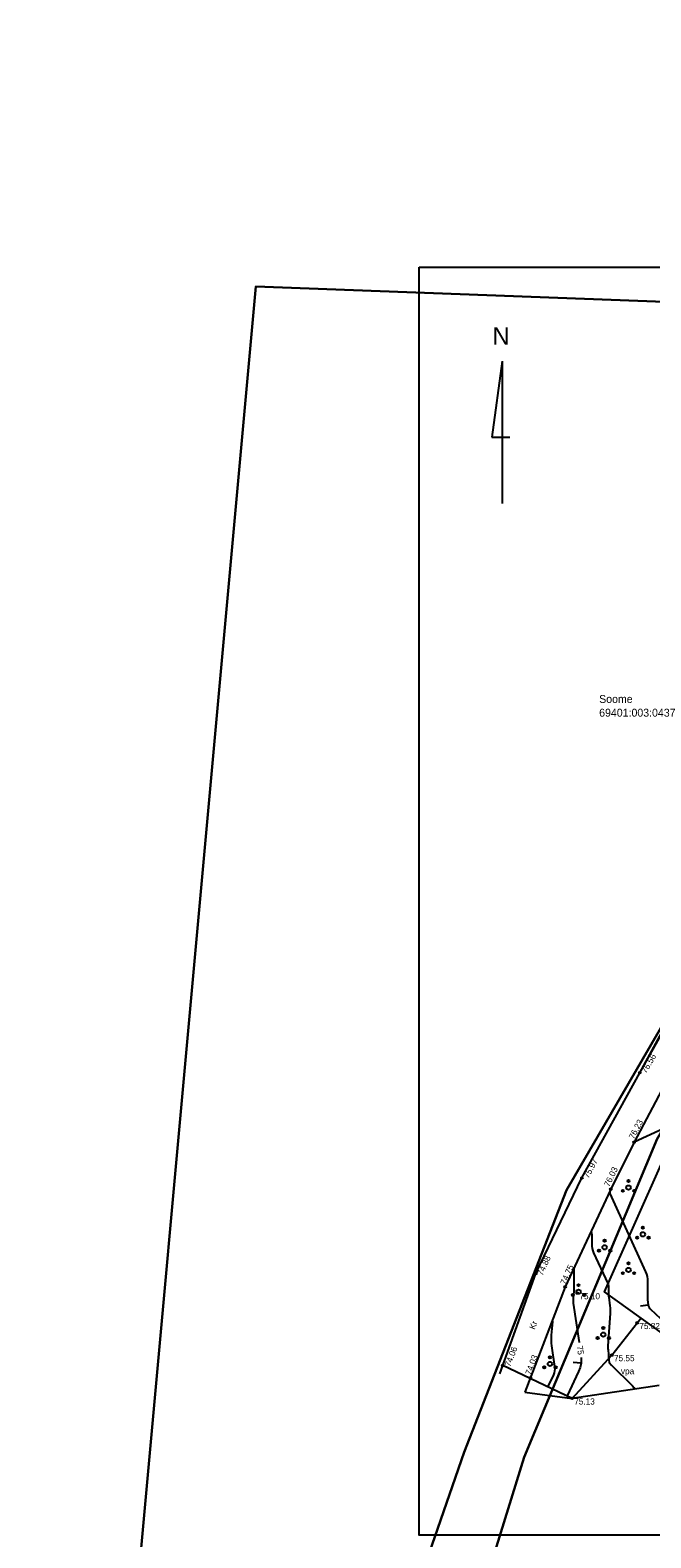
# Model space of a CAD drawing. Extents: x 628712 to 629616, y 6451157 to 6452671.
# Drawn here: x 628964.5 to 629035.2, y 6451522.4 to 6451694.1 of the extents above; entities that cross this region are included whole.
import ezdxf

# ---------------------------------------------------------------- set-up
doc = ezdxf.new("R2010")
doc.units = 0
for name, color, linetype in [('AED', 7, 'Continuous'), ('HALJASTUS', 7, 'Continuous'), ('HORISONTAAL-EH2000', 7, 'Continuous'), ('KORGUS-EH2000', 7, 'Continuous'), ('MOOTPIIR', 7, 'Continuous'), ('PIIR', 7, 'Continuous'), ('PUU', 7, 'Continuous'), ('TEE', 7, 'Continuous'), ('VORMISTUS', 7, 'Continuous')]:
    doc.layers.add(name, color=color, linetype=linetype)

msp = doc.modelspace()

# ---------------------------------------------------------------- linework, layer by layer
at = {"layer": 'AED'}
msp.add_lwpolyline([(629073.06, 6451549.49), (629070.88, 6451542.08), (629064.06, 6451538.46), (629062.07, 6451537.83), (629059.82, 6451538.08), (629052.87, 6451540.39), (629049.61, 6451539.38), (629048.53, 6451539.75), (629037.99, 6451544.65), (629029.9, 6451550.45), (629036.64, 6451565.63)], dxfattribs=at)
at = {"layer": 'HALJASTUS'}
for points in [[(629038.33, 6451568.89), (629036.58, 6451569.02), (629033.27, 6451567.48)], [(629020.83, 6451539), (629026.2, 6451538.31), (629030.73, 6451543.24), (629034.06, 6451547.47)]]:
    msp.add_lwpolyline(points, dxfattribs=at)
at = {"layer": 'HORISONTAAL-EH2000'}
for p, q in [((629034, 6451548.86), (629034.89, 6451548.98)), ((629026.32, 6451542.43), (629027.22, 6451542.37))]:
    msp.add_line(p, q, dxfattribs=at)
for points in [[(629030.46, 6451561.81), (629030.47, 6451561.8), (629030.49, 6451561.79), (629030.49, 6451561.78), (629030.5, 6451561.77), (629030.5, 6451561.75), (629030.5, 6451561.69), (629030.5, 6451561.67), (629030.5, 6451561.66), (629030.51, 6451561.64), (629030.51, 6451561.63), (629034.57, 6451552.73), (629034.67, 6451552.46), (629034.75, 6451552.18), (629034.79, 6451551.9), (629034.8, 6451551.61), (629034.78, 6451550.14), (629034.78, 6451549.99), (629034.78, 6451549.84), (629034.8, 6451549.69), (629034.81, 6451549.54), (629034.89, 6451548.95), (629034.92, 6451548.81), (629034.98, 6451548.67), (629035.05, 6451548.56), (629035.15, 6451548.45), (629036.85, 6451546.87)], [(629028.37, 6451557.33), (629028.43, 6451557.18), (629028.46, 6451556.93), (629028.45, 6451555.88), (629028.46, 6451555.63), (629028.5, 6451555.37), (629028.57, 6451555.13), (629028.66, 6451554.89), (629030.26, 6451551.38), (629030.3, 6451551.26), (629030.34, 6451551.14), (629030.36, 6451551.01), (629030.36, 6451550.88), (629030.35, 6451550.36), (629030.35, 6451550.23), (629030.36, 6451550.09), (629030.37, 6451549.96), (629030.38, 6451549.83), (629030.52, 6451548.83), (629030.54, 6451548.62), (629030.55, 6451548.41), (629030.56, 6451548.2), (629030.55, 6451547.99), (629030.29, 6451544.29), (629030.28, 6451544.18), (629030.28, 6451544.06), (629030.29, 6451543.95), (629030.31, 6451543.83), (629030.34, 6451543.32), (629030.35, 6451543.08), (629030.35, 6451543.02), (629030.42, 6451542.41), (629030.69, 6451542.1), (629033.08, 6451539.72), (629033.24, 6451539.54), (629033.35, 6451539.37)], [(629026.39, 6451553.1), (629026.41, 6451553.02), (629026.42, 6451552.94), (629026.4, 6451550.77), (629026.4, 6451550.64), (629026.4, 6451550.5), (629026.39, 6451550.36), (629026.38, 6451550.23), (629026.33, 6451549.68), (629026.32, 6451549.55), (629026.32, 6451549.41), (629026.33, 6451549.28), (629026.34, 6451549.14), (629027.01, 6451544.66)], [(629023.48, 6451539.65), (629024.11, 6451541), (629024.2, 6451541.22), (629024.25, 6451541.45), (629024.26, 6451541.69), (629024.24, 6451541.93), (629023.89, 6451544.28), (629023.86, 6451544.58), (629023.84, 6451544.89), (629023.84, 6451545.2), (629023.86, 6451545.5), (629024, 6451547.04), (629023.99, 6451547.18), (629023.98, 6451547.22)], [(629027.24, 6451542.96), (629027.25, 6451542.81), (629027.22, 6451542.32), (629027.11, 6451541.84), (629026.93, 6451541.37), (629025.63, 6451538.59)]]:
    msp.add_lwpolyline(points, dxfattribs=at)
at = {"layer": 'KORGUS-EH2000'}
for centre in [(629033.91, 6451575.4), (629033.27, 6451567.48), (629027.32, 6451563.41), (629030.61, 6451562.13), (629022.09, 6451552.53), (629025.42, 6451551), (629026.79, 6451550.3), (629033.62, 6451546.9), (629030.73, 6451543.24), (629018.3, 6451542.04), (629021.46, 6451540.64), (629026.2, 6451538.31)]:
    msp.add_circle(centre, 0.1, dxfattribs=at)
at = {"layer": 'MOOTPIIR'}
msp.add_lwpolyline([(629036.14, 6451539.78), (629026.2, 6451538.31), (629018.3, 6451542.04), (629022.09, 6451552.53), (629027.32, 6451563.41), (629033.91, 6451575.4), (629044.61, 6451594.32)], dxfattribs=at)
at = {"layer": 'PIIR'}
msp.add_lwpolyline([(629215.29, 6451953.02), (629202.78, 6451914.54), (629187.91, 6451870.09), (629147.07, 6451762.28), (629117.28, 6451693.24), (629096.15, 6451659.19), (629052.54, 6451595.5), (629035.89, 6451567.86), (629020.73, 6451531.63), (629010.8, 6451499.48), (629004.11, 6451483.29), (628995.91, 6451467.47), (628980.53, 6451444.19), (628970.22, 6451445.68), (628987.5, 6451468.84), (629000.2, 6451492.61), (629013.9, 6451532.2), (629025.58, 6451562.04), (629056.41, 6451615.07), (629088.36, 6451661.26), (629111, 6451696.71), (629139.72, 6451764.51), (629175.96, 6451859.22), (629278.7, 6452163.22)], dxfattribs=at)
for points in [[(629139.72, 6451764.51), (629111, 6451696.71), (629088.36, 6451661.26), (628990.16, 6451664.94), (628970.22, 6451445.68), (628949.4, 6451452.76), (628931.38, 6451452.83), (628940.8, 6451534.21), (628889.88, 6451725.98), (628893.67, 6451724.7), (628914.45, 6451717.69), (628909.51, 6451763.41), (628901.73, 6451827.64)], [(629088.36, 6451661.26), (629056.41, 6451615.07), (629025.58, 6451562.04), (629013.9, 6451532.2), (629000.2, 6451492.61), (628987.5, 6451468.84), (628970.22, 6451445.68), (628990.16, 6451664.94)], [(629052.54, 6451595.5), (629096.15, 6451659.19), (629151.16, 6451647.02), (629127.99, 6451523.42), (629129.45, 6451403.6), (628980.53, 6451444.19), (628995.91, 6451467.47), (629004.11, 6451483.29), (629010.8, 6451499.48), (629020.73, 6451531.63), (629035.89, 6451567.86)]]:
    msp.add_lwpolyline(points, close=True, dxfattribs=at)
at = {"layer": 'PUU'}
for centre, radius in [((629031.98, 6451561.95), 0.125), ((629032.63, 6451562.32), 0.25), ((629032.63, 6451563.07), 0.125), ((629033.28, 6451561.95), 0.125), ((629033.62, 6451556.61), 0.125), ((629034.27, 6451556.99), 0.25), ((629034.27, 6451557.74), 0.125), ((629034.92, 6451556.61), 0.125), ((629029.26, 6451555.14), 0.125), ((629029.91, 6451555.51), 0.25), ((629029.91, 6451556.26), 0.125), ((629030.56, 6451555.14), 0.125), ((629032.63, 6451552.94), 0.25), ((629032.63, 6451553.69), 0.125), ((629031.98, 6451552.57), 0.125), ((629033.28, 6451552.57), 0.125), ((629026.29, 6451550.08), 0.125), ((629026.94, 6451550.45), 0.25), ((629026.94, 6451551.2), 0.125), ((629027.59, 6451550.08), 0.125), ((629029.76, 6451546.32), 0.125), ((629029.11, 6451545.19), 0.125), ((629029.76, 6451545.57), 0.25), ((629030.41, 6451545.19), 0.125), ((629023.68, 6451542.98), 0.125), ((629023.03, 6451541.85), 0.125), ((629023.68, 6451542.23), 0.25), ((629024.33, 6451541.85), 0.125)]:
    msp.add_circle(centre, radius, dxfattribs=at)
at = {"layer": 'TEE'}
for points in [[(629017.96, 6451541.11), (629022.09, 6451552.53), (629027.32, 6451563.41), (629033.91, 6451575.4), (629039.6, 6451585.74), (629044.61, 6451594.32), (629056.34, 6451612), (629068.25, 6451628.37), (629078.11, 6451642.23), (629085.07, 6451652.29), (629091.9, 6451662.61)], [(629050.29, 6451577.81), (629045.31, 6451581.46), (629043.34, 6451581.91), (629041.45, 6451581.25), (629036.77, 6451574.09), (629033.27, 6451567.48), (629030.59, 6451562.07), (629025.42, 6451551), (629020.83, 6451539)]]:
    msp.add_lwpolyline(points, dxfattribs=at)
at = {"layer": 'VORMISTUS'}
for p, q in [((629018.24, 6451656.44), (629017.06, 6451647.79)), ((629018.24, 6451656.44), (629018.24, 6451640.23)), ((629017.06, 6451647.79), (629019.12, 6451647.79))]:
    msp.add_line(p, q, dxfattribs=at)
msp.add_lwpolyline([(629008.78, 6451667.14), (629215.13, 6451667.14), (629215.13, 6451522.74), (629008.78, 6451522.74)], close=True, dxfattribs=at)

# ---------------------------------------------------------------- texts
at = {"layer": 'HALJASTUS'}
msp.add_text('vpa', height=0.7, dxfattribs=at).set_placement((629031.77, 6451541.06))
at = {"layer": 'HORISONTAAL-EH2000'}
msp.add_text('75', height=0.7, rotation=278.4781, dxfattribs=at).set_placement((629026.72, 6451544.26))
at = {"layer": 'KORGUS-EH2000'}
for s, rotation, p in [('76.56', 59.5661, (629034.64, 6451575.26)), ('76.23', 62.7609, (629033.25, 6451567.76)), ('75.97', 61.5952, (629028.06, 6451563.3)), ('76.03', 64.162, (629030.43, 6451562.34)), ('74.88', 65.6784, (629022.83, 6451552.23)), ('74.75', 66.0612, (629025.47, 6451551.19)), ('74.06', 68.7359, (629019.15, 6451541.85)), ('74.03', 69.9275, (629021.51, 6451540.91))]:
    msp.add_text(s, height=0.7, rotation=rotation, dxfattribs=at).set_placement(p)
for s, p in [('75.10', (629027.04, 6451549.6)), ('75.82', (629033.87, 6451546.2)), ('75.55', (629030.98, 6451542.54)), ('75.13', (629026.45, 6451537.61))]:
    msp.add_text(s, height=0.7, dxfattribs=at).set_placement(p)
at = {"layer": 'PIIR'}
for s, p in [('Soome', (629029.29, 6451617.51)), ('69401:003:0437', (629029.29, 6451615.95))]:
    msp.add_text(s, height=0.9, dxfattribs=at).set_placement(p)
at = {"layer": 'TEE'}
msp.add_text('Kr', height=0.7, rotation=68.9217, dxfattribs=at).set_placement((629021.95, 6451546.09))
at = {"layer": 'VORMISTUS'}
msp.add_text('N', height=2, rotation=180, dxfattribs=at).set_placement((629019.07, 6451660.3))

doc.saveas('drawing.dxf')
